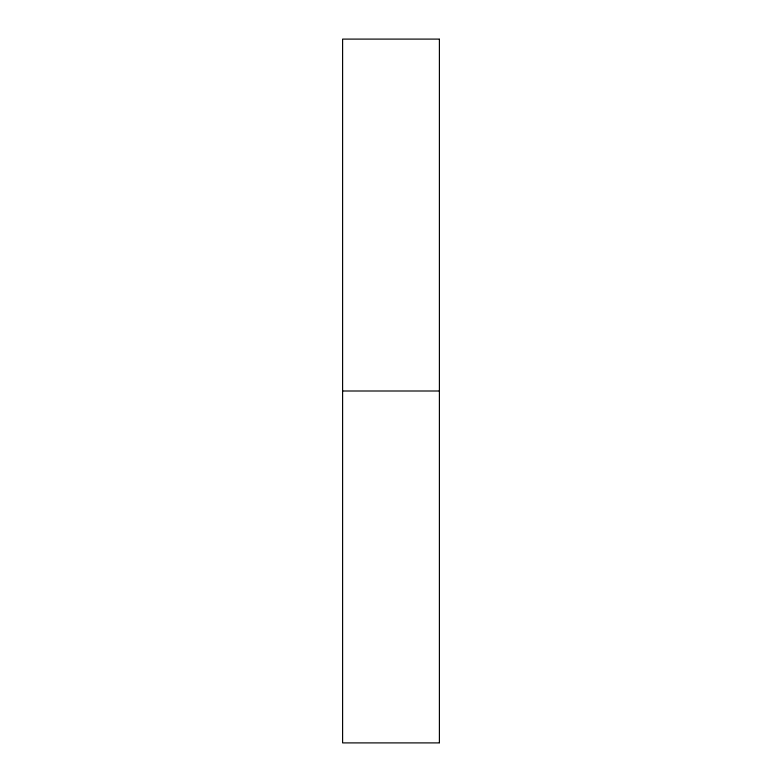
<?xml version="1.0" encoding="UTF-8"?>
<svg xmlns="http://www.w3.org/2000/svg" width="782" height="782" viewBox="0 0 782 782"><rect width="100%" height="100%" fill="white"/><g stroke="black" fill="none" stroke-linecap="round" stroke-linejoin="round"><path stroke-width="1.17" d="M439.396 39.1L342.604 39.1L342.604 742.9L439.396 742.9M342.604 391L439.396 391M439.396 39.335L439.396 742.665"/></g></svg>
